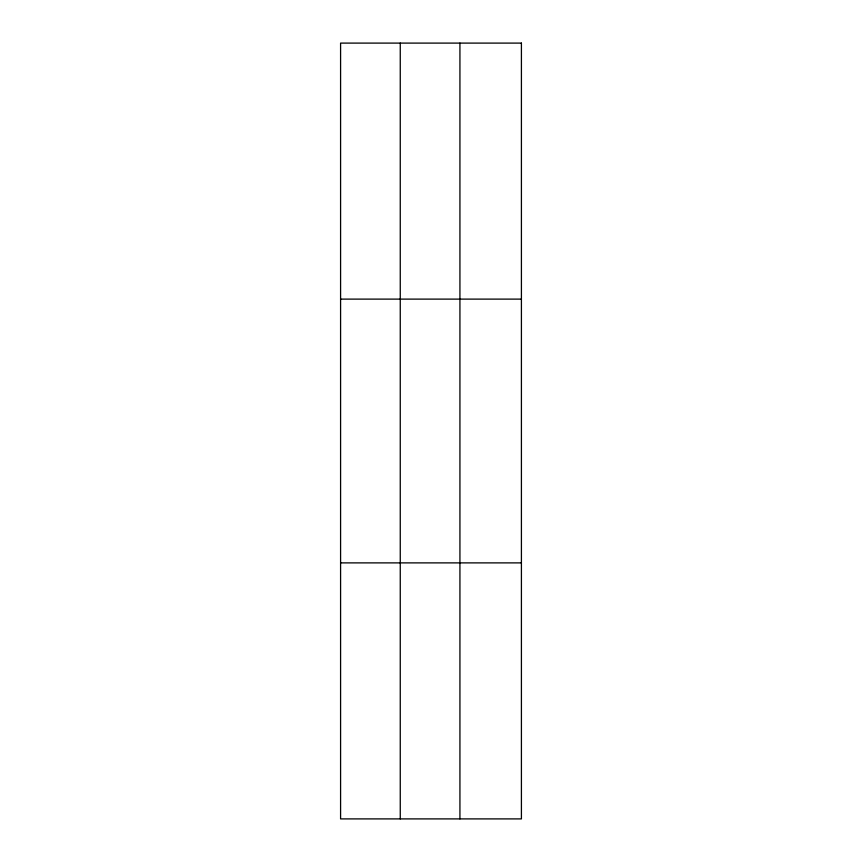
<?xml version="1.0" encoding="UTF-8"?>
<svg xmlns="http://www.w3.org/2000/svg" width="862" height="862" viewBox="0 0 862 862"><rect width="100%" height="100%" fill="white"/><g stroke="black" fill="none" stroke-linecap="round" stroke-linejoin="round"><path stroke-width="1.29" d="M400.259 43.1L400.259 818.9M459.931 43.1L459.931 818.9M340.587 299.114L521.413 299.114M340.587 562.886L521.413 562.886M521.413 43.1L521.413 818.9L340.587 818.9L340.587 43.1L521.413 43.1"/></g></svg>
